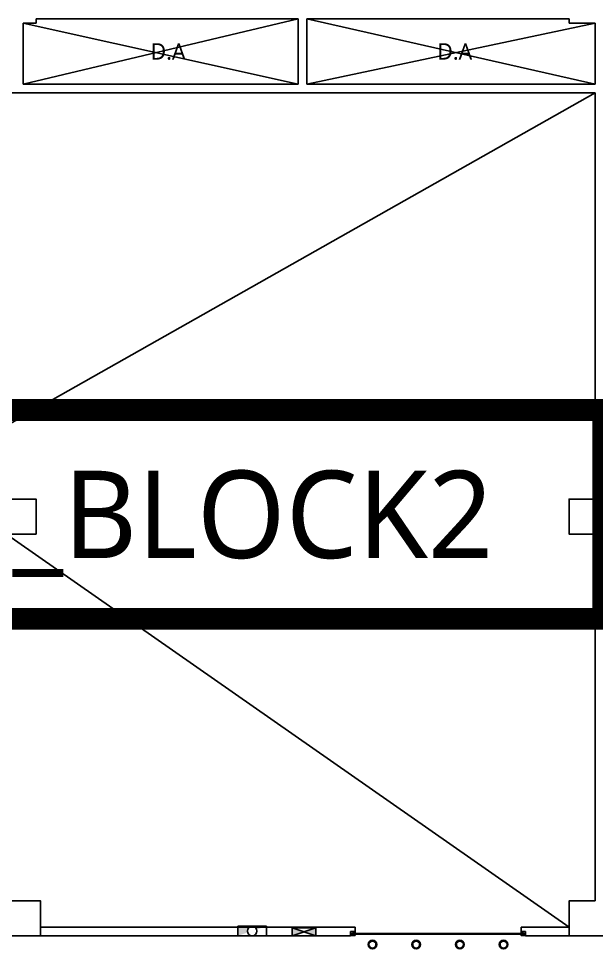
# Model space of a CAD drawing. Header units: millimetres. Extents: x -105683 to 94728, y -31127 to 151123.
# Drawn here: x 67475 to 80699, y 46995 to 68395 of the extents above; entities that cross this region are included whole.
import ezdxf
from ezdxf.enums import TextEntityAlignment as Align

# ---------------------------------------------------------------- set-up
doc = ezdxf.new("R2010")
doc.units = ezdxf.units.MM
doc.linetypes.add('HIDDEN', pattern=[9.524999999999995, 6.349999999999998, -3.174999999999998])
doc.layers.add('e-plan', color=9, linetype='Continuous')
doc.layers.add('구역', color=5, linetype='Continuous')
doc.styles.add('xr_plan$0$USUN', font='malgun_0.ttf')
doc.styles.add('Xref-지하1층$0$USUN', font='malgun_0.ttf')

# ---------------------------------------------------------------- blocks, each defined once
blk = doc.blocks.new('Xref-지하1층')
at = {"layer": 'e-plan', "linetype": 'Continuous'}
h = blk.add_hatch(color=256, dxfattribs=at)
edge = h.paths.add_edge_path()
edge.add_line((76015.76448500963, 59519.99999999997), (76015.76448500963, 59299.99999999997))
edge.add_line((76015.76448500963, 59299.99999999997), (76241.40932222482, 59375.21494573835))
edge.add_arc((76345.76448500963, 59409.99999999997), 110, 18.434948822920603, 198.4349488229227, ccw=False)
edge.add_line((76450.11964779548, 59444.7850542613), (76675.76448500963, 59520.00000000003))
edge.add_line((76675.76448500963, 59519.99999999997), (76015.76448500963, 59519.99999999997))
at = {"layer": 'e-plan'}
for p, q in [((77400.00000000003, 80300.00000000454), (71100.00829122917, 78800.00000000041)), ((77600.00000000003, 80300.000000005), (84200.00414561309, 78800.00000000081)), ((71100.00000005568, 80200.0000000121), (77400.00000000003, 78800.00000000035)), ((84199.99999999223, 80200.0000000121), (77600.00000000003, 78800.00000000035)), ((84200.00000000003, 78800.00000000087), (84200.00000000003, 80200.0000000121)), ((84199.99999999956, 78599.99999999988), (56250.00000000003, 62799.99999999616)), ((56250.00000000003, 78600.00000000035), (83600.00000000003, 59499.99999999988)), ((84200.00000000003, 69300.0000000121), (84199.99999999997, 78600.00000000454)), ((84200.00000000003, 60099.99999999988), (84200.00000000003, 68499.99999999988))]:
    blk.add_line(p, q, dxfattribs=at)
at = {"layer": 'e-plan', "linetype": 'Continuous'}
for p, q in [((71400.00000000003, 80300.0000000121), (77400.00000002937, 80300.0000000121)), ((71400.00000005218, 80200.0000000121), (71400.00000000003, 80300.0000000121)), ((77400.00000000346, 78800.00000000035), (77400.00000002931, 80300.0000000121)), ((77600.00000002931, 80300.0000000121), (77600.00000000346, 78800.00000000035)), ((77600.00000002937, 80300.0000000121), (83600.00000000003, 80300.0000000121)), ((83600.00000000003, 80200.0000000121), (83600.00000000003, 80300.0000000121)), ((71100.00000000166, 78799.99999999983), (71100.00000000352, 80200.00000001327)), ((71100.00000000166, 78799.99999999983), (77400.00000000346, 78800.00000000035)), ((77600.00000000346, 78800.00000000035), (84199.99999999223, 78800.00000000081)), ((61440.00000000079, 78599.9999999904), (84200.00000000003, 78600.0000000046)), ((71500.00000000003, 59499.99999999988), (78700.00000000003, 59500)), ((76675.76448500957, 59519.99999999997), (76015.76448500957, 59519.99999999997)), ((76015.76448500957, 59519.99999999997), (76015.76448500957, 59299.99999999997)), ((76675.76448500957, 59299.99999999997), (76675.76448500957, 59519.99999999997)), ((78699.99999999997, 59399.99999999988), (78699.99999999997, 59499.99999999965)), ((82500.00000000009, 59500), (83600.00000000003, 59499.99999999988)), ((82500.00000000009, 59399.99999999988), (82500.00000000009, 59499.99999999965)), ((71500.00000000003, 59299.99999999988), (78600.00000000015, 59300)), ((76015.76448500957, 59299.99999999997), (76675.76448500957, 59299.99999999997)), ((77262.88784571065, 59300.00000000003), (77802.88784571065, 59480.00000000003)), ((77802.88784571065, 59300.00000000003), (77262.88784571065, 59480.00000000003)), ((77262.88784571065, 59480.00000000003), (77262.88784571065, 59300.00000000003)), ((77802.88784571065, 59480.00000000003), (77262.88784571065, 59480.00000000003)), ((77262.88784571065, 59300.00000000003), (77802.88784571065, 59300.00000000003)), ((77802.88784571065, 59300.00000000003), (77802.88784571065, 59480.00000000003)), ((78600.00000000003, 59399.99999999988), (78600.00000000003, 59299.99999999988)), ((78699.99999999997, 59399.99999999988), (78600.00000000003, 59399.99999999988)), ((82500.00000000009, 59399.99999999988), (82600.00000000003, 59399.99999999988)), ((82600.00000000003, 59399.99999999988), (82599.99999999997, 59299.99999999988)), ((82600.00000000003, 59300), (83600.00000000003, 59299.99999999988))]:
    blk.add_line(p, q, dxfattribs=at)
at = {"layer": 'e-plan'}
for points in [[(71100.00000000352, 80200.0000000121), (71400.00000005218, 80200.0000000121), (71400.00000005218, 80200.0000000121)], [(83600.00000000003, 80200.0000000121), (83600.00000000003, 80200.0000000121), (84200.00000000003, 80200.0000000121)], [(84200.00000000003, 69300.0000000121), (83600.00000000003, 69300.0000000121), (83600.00000000003, 68500.0000000121), (84200.00000000003, 68500.0000000121)], [(84200.00000000003, 60099.99999999988), (83600.00000000003, 60099.99999999988), (83600.00000000003, 59299.99999999988), (84400.00000000003, 59299.99999999988), (84400.00000000003, 60099.99999999988)], [(82531.69557169362, 59355.50000105135), (78668.3044283065, 59355.50000096078), (78668.3044283072, 59334.50000096497), (82531.69557169292, 59334.50000096497), (82531.69557169356, 59355.50000096078)]]:
    blk.add_lwpolyline(points, dxfattribs=at)
for points in [[(70600.00000000003, 68500.0000000121), (71400.00000000003, 68500.0000000121), (71400.00000000003, 69300.0000000121), (70600.00000000003, 69300.0000000121)], [(70700.00000000003, 59299.99999999988), (71500.00000000003, 59299.99999999988), (71500.00000000003, 60099.99999999988), (70700.00000000003, 60099.99999999988)], [(78600.00000000003, 59399.99999999988), (78600.00000000003, 59309.99999999988), (78700.00000000067, 59310.00000000035), (78700.00000000055, 59330.00000000035), (78649.00024789319, 59330.00000000035), (78649.00024789278, 59360.00000000035), (78700.00000000032, 59360.00000000035), (78699.99999999997, 59400.00000000012)], [(78602.99999999985, 59397.00000000012), (78697.00000000015, 59397.00000000012), (78697.00000000026, 59363.00000000035), (78646.00024789266, 59363.00000000035), (78646.00024789313, 59327.00000000012), (78697.00000000067, 59327.00000000035), (78697.00000000084, 59313.00000000081), (78602.99999999985, 59312.99999999965)], [(82600.00000000003, 59399.99999999988), (82600.00000000003, 59309.99999999988), (82499.99999999939, 59310.00000000035), (82499.9999999995, 59330.00000000035), (82550.99975210687, 59330.00000000035), (82550.99975210728, 59360.00000000035), (82499.99999999968, 59360.00000000035), (82500.00000000003, 59400.00000000012)], [(82597.0000000002, 59397.00000000012), (82502.99999999997, 59397.00000000012), (82502.9999999998, 59363.00000000035), (82553.99975210745, 59363.00000000035), (82553.99975210693, 59327.00000000012), (82502.99999999939, 59327.00000000035), (82502.99999999921, 59313.00000000081), (82597.00000000015, 59312.99999999965)]]:
    blk.add_lwpolyline(points, close=True, dxfattribs=at)
at = {"layer": 'e-plan', "linetype": 'Continuous'}
blk.add_circle((76345.76448500957, 59409.99999999997), 110, dxfattribs=at)
at = {"layer": 'e-plan'}
for centre, radius in [((79100.00000000003, 59100), 100), ((79100.00000000003, 59100), 80), ((80100.00000000003, 59100), 100), ((80100.00000000003, 59100), 80), ((81100.00000000003, 59100), 100), ((81100.00000000003, 59100), 80), ((82100.00000000003, 59100), 100), ((82100.00000000003, 59100), 80)]:
    blk.add_circle(centre, radius, dxfattribs=at)
at = {"layer": 'e-plan', "linetype": 'Continuous'}
blk.add_solid([(77802.88784571065, 59300.00000000003), (77802.88784571065, 59480.00000000003), (77262.88784571065, 59480.00000000003), (77262.88784571065, 59300.00000000003)], dxfattribs=at)
at = {"layer": 'e-plan', "style": 'xr_plan$0$USUN'}
for p in [(74420.54924424927, 79550.00000000233), (80983.75226421657, 79550.00000000233)]:
    blk.add_text('D.A', height=375, dxfattribs=at).set_placement(p, align=Align.MIDDLE_CENTER)

msp = doc.modelspace()

# ---------------------------------------------------------------- linework, layer by layer
at = {"layer": '구역', "color": 7, "linetype": 'HIDDEN', "ltscale": 2, "const_width": 500}
for points in [[(54687.24194321435, 59435.19698044914), (80861.18858754102, 59435.19698044914), (80861.18858754102, 54654.67331307731), (54687.24194321435, 54654.67331307731)], [(54687.24194321435, 54654.67331307731), (54687.24194321435, 45911.64124321844), (31005.6400815619, 45911.64124321844), (31005.6400815619, -14964.28761456092), (25870.12341489716, -14964.28761456092), (25870.12341489717, -26096.38067652006), (94478.38493073618, -26096.38067652006), (94478.38493073618, 54654.67331307731)]]:
    msp.add_lwpolyline(points, close=True, dxfattribs=at)

# ---------------------------------------------------------------- block references
at = {"layer": 'e-plan'}
msp.add_blockref('Xref-지하1층', (-3525.000000000233, -11905.00000004668), dxfattribs=at)

# ---------------------------------------------------------------- texts
at = {"layer": '구역', "color": 7, "linetype": 'HIDDEN', "ltscale": 2, "style": 'Xref-지하1층$0$USUN'}
msp.add_text('ZONE#2_BLOCK2', height=2000, dxfattribs=at).set_placement((67774.21526537769, 57044.93514676322), align=Align.MIDDLE_CENTER)

doc.saveas('drawing.dxf')
